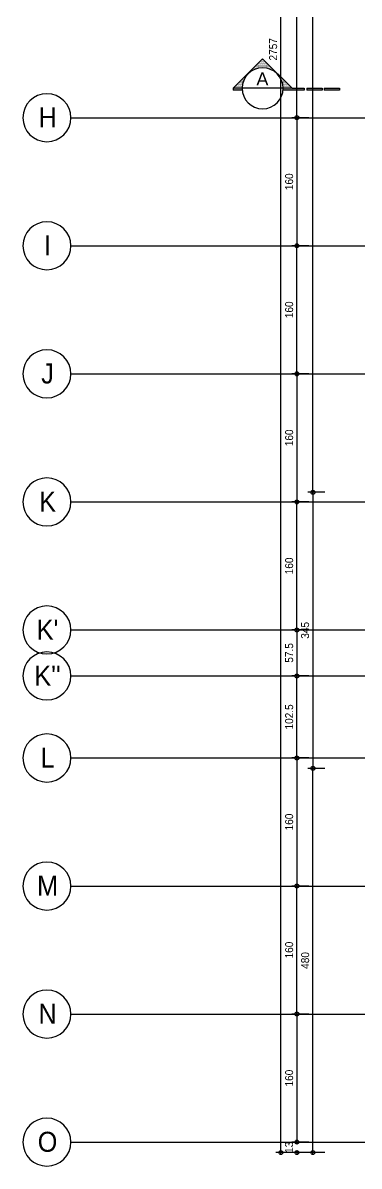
# Model space of a CAD drawing. Extents: x 460786 to 545292, y 30998 to 41694.
# Drawn here: x 462117 to 462537, y 38058 to 39486 of the extents above; entities that cross this region are included whole.
import ezdxf
from ezdxf.enums import TextEntityAlignment as Align

# ---------------------------------------------------------------- set-up
doc = ezdxf.new("R2010")
doc.units = 0
doc.header["$LTSCALE"] = 50
doc.header["$MEASUREMENT"] = 0
doc.header["$PDMODE"] = 35
doc.linetypes.add('DASHDOT', pattern=[5.5, 5, -0.25, 0, -0.25])
doc.layers.get('0').update_dxf_attribs({"linetype": 'CONTINUOUS'})
doc.layers.get('Defpoints').update_dxf_attribs({"linetype": 'CONTINUOUS'})
for name, color, linetype in [('A-Aks Balonu', 2, 'CONTINUOUS'), ('A-Aks Yatay', 12, 'DASHDOT'), ('A-Kesit Yazi', 4, 'CONTINUOUS'), ('A-Olcu DIS Dikey', 8, 'CONTINUOUS')]:
    doc.layers.add(name, color=color, linetype=linetype)
doc.styles.get("Standard").update_dxf_attribs({"font": 'arial.ttf', "width": 0.9})
doc.styles.add('STANDARD1', font='arial.ttf')
doc.dimstyles.new('EXIT', dxfattribs={"dimscale": 50, "dimtxt": 0.23, "dimasz": 0.03, "dimexe": 0.125, "dimexo": 0.5, "dimgap": 0.09, "dimtad": 1, "dimzin": 1, "dimdsep": 46, "dimtxsty": 'Standard', "dimblk": 'TICK', "dimcen": 0.2, "dimadec": 0, "dimazin": 0, "dimtfac": 1, "dimtix": 1, "dimtofl": 0, "dimtmove": 2, "dimatfit": 3, "dimldrblk": 'TICK', "dimfxl": 1, "dimtolj": 1, "dimtzin": 1, "dimarcsym": 0})

# ---------------------------------------------------------------- blocks, each defined once
blk = doc.blocks.new('aks')
blk.add_circle((-0.8, 38.6), 60)
at = {"width": 0.9}
blk.add_attdef('AKSNO', text='', height=50, dxfattribs=at).set_placement((-0.8, 38.6), align=Align.MIDDLE_CENTER)
blk = doc.blocks.new('*X5')
at = {"color": 0}
for p, q in [((116.45625, 395.0875), (116.45625, 395.0875)), ((116.4625, 395.1), (116.4625, 395.1)), ((116.46875, 395.0875), (116.46875, 395.0875)), ((116.475, 395.1), (116.475, 395.1)), ((116.48125, 395.1125), (116.48125, 395.1125)), ((116.48125, 395.0875), (116.48125, 395.0875)), ((116.4875, 395.125), (116.4875, 395.125)), ((116.4875, 395.1), (116.4875, 395.1)), ((116.49375, 395.1125), (116.49375, 395.1125)), ((116.49375, 395.0875), (116.49375, 395.0875)), ((116.5, 395.125), (116.5, 395.125)), ((116.5, 395.1), (116.5, 395.1)), ((116.50625, 395.1375), (116.50625, 395.1375)), ((116.50625, 395.1125), (116.50625, 395.1125)), ((116.50625, 395.0875), (116.50625, 395.0875)), ((116.5125, 395.15), (116.5125, 395.15)), ((116.5125, 395.125), (116.5125, 395.125)), ((116.5125, 395.1), (116.5125, 395.1)), ((116.51875, 395.1375), (116.51875, 395.1375)), ((116.51875, 395.1125), (116.51875, 395.1125)), ((116.51875, 395.0875), (116.51875, 395.0875)), ((116.525, 395.15), (116.525, 395.15)), ((116.525, 395.125), (116.525, 395.125)), ((116.525, 395.1), (116.525, 395.1)), ((116.53125, 395.1625), (116.53125, 395.1625)), ((116.53125, 395.1375), (116.53125, 395.1375)), ((116.53125, 395.1125), (116.53125, 395.1125)), ((116.53125, 395.0875), (116.53125, 395.0875)), ((116.5375, 395.175), (116.5375, 395.175)), ((116.5375, 395.15), (116.5375, 395.15)), ((116.5375, 395.125), (116.5375, 395.125)), ((116.5375, 395.1), (116.5375, 395.1)), ((116.54375, 395.1625), (116.54375, 395.1625)), ((116.54375, 395.1375), (116.54375, 395.1375)), ((116.54375, 395.1125), (116.54375, 395.1125)), ((116.54375, 395.0875), (116.54375, 395.0875)), ((116.55, 395.15), (116.55, 395.15)), ((116.55, 395.125), (116.55, 395.125)), ((116.55, 395.1), (116.55, 395.1)), ((116.55625, 395.1625), (116.55625, 395.1625)), ((116.55625, 395.1375), (116.55625, 395.1375)), ((116.55625, 395.1125), (116.55625, 395.1125)), ((116.55625, 395.0875), (116.55625, 395.0875)), ((116.5625, 395.15), (116.5625, 395.15)), ((116.5625, 395.125), (116.5625, 395.125)), ((116.5625, 395.1), (116.5625, 395.1)), ((116.56875, 395.1375), (116.56875, 395.1375)), ((116.56875, 395.1125), (116.56875, 395.1125)), ((116.56875, 395.0875), (116.56875, 395.0875)), ((116.575, 395.125), (116.575, 395.125)), ((116.575, 395.1), (116.575, 395.1)), ((116.58125, 395.1375), (116.58125, 395.1375)), ((116.58125, 395.1125), (116.58125, 395.1125)), ((116.58125, 395.0875), (116.58125, 395.0875)), ((116.5875, 395.125), (116.5875, 395.125)), ((116.5875, 395.1), (116.5875, 395.1)), ((116.59375, 395.1125), (116.59375, 395.1125)), ((116.59375, 395.0875), (116.59375, 395.0875)), ((116.6, 395.1), (116.6, 395.1)), ((116.60625, 395.1125), (116.60625, 395.1125)), ((116.60625, 395.0875), (116.60625, 395.0875)), ((116.6125, 395.1), (116.6125, 395.1)), ((116.61875, 395.0875), (116.61875, 395.0875)), ((116.63125, 395.0875), (116.63125, 395.0875)), ((116.23125, 394.8625), (116.23125, 394.8625)), ((116.2375, 394.875), (116.2375, 394.875)), ((116.25625, 394.8875), (116.25625, 394.8875)), ((116.2625, 394.9), (116.2625, 394.9)), ((116.28125, 394.9125), (116.28125, 394.9125)), ((116.2875, 394.925), (116.2875, 394.925)), ((116.30625, 394.9375), (116.30625, 394.9375)), ((116.3125, 394.95), (116.3125, 394.95)), ((116.325, 394.95), (116.325, 394.95)), ((116.33125, 394.9625), (116.33125, 394.9625)), ((116.3375, 394.975), (116.3375, 394.975)), ((116.34375, 394.9625), (116.34375, 394.9625)), ((116.35, 394.975), (116.35, 394.975)), ((116.35625, 394.9875), (116.35625, 394.9875)), ((116.35625, 394.9625), (116.35625, 394.9625)), ((116.3625, 395), (116.3625, 395)), ((116.3625, 394.975), (116.3625, 394.975)), ((116.36875, 394.9875), (116.36875, 394.9875)), ((116.375, 395), (116.375, 395)), ((116.375, 394.975), (116.375, 394.975)), ((116.38125, 395.0125), (116.38125, 395.0125)), ((116.38125, 394.9875), (116.38125, 394.9875)), ((116.3875, 395.025), (116.3875, 395.025)), ((116.3875, 395), (116.3875, 395)), ((116.39375, 395.0125), (116.39375, 395.0125)), ((116.39375, 394.9875), (116.39375, 394.9875)), ((116.4, 395.025), (116.4, 395.025)), ((116.4, 395), (116.4, 395)), ((116.40625, 395.0375), (116.40625, 395.0375)), ((116.40625, 395.0125), (116.40625, 395.0125)), ((116.40625, 394.9875), (116.40625, 394.9875)), ((116.4125, 395.05), (116.4125, 395.05)), ((116.4125, 395.025), (116.4125, 395.025)), ((116.4125, 395), (116.4125, 395)), ((116.41875, 395.0375), (116.41875, 395.0375)), ((116.41875, 395.0125), (116.41875, 395.0125)), ((116.425, 395.05), (116.425, 395.05)), ((116.425, 395.025), (116.425, 395.025)), ((116.425, 395), (116.425, 395)), ((116.43125, 395.0625), (116.43125, 395.0625)), ((116.43125, 395.0375), (116.43125, 395.0375)), ((116.43125, 395.0125), (116.43125, 395.0125)), ((116.4375, 395.075), (116.4375, 395.075)), ((116.4375, 395.05), (116.4375, 395.05)), ((116.4375, 395.025), (116.4375, 395.025)), ((116.4375, 395), (116.4375, 395)), ((116.44375, 395.0625), (116.44375, 395.0625)), ((116.44375, 395.0375), (116.44375, 395.0375)), ((116.44375, 395.0125), (116.44375, 395.0125)), ((116.45, 395.075), (116.45, 395.075)), ((116.45, 395.05), (116.45, 395.05)), ((116.45, 395.025), (116.45, 395.025)), ((116.45, 395), (116.45, 395)), ((116.45625, 395.0625), (116.45625, 395.0625)), ((116.45625, 395.0375), (116.45625, 395.0375)), ((116.45625, 395.0125), (116.45625, 395.0125)), ((116.4625, 395.075), (116.4625, 395.075)), ((116.4625, 395.05), (116.4625, 395.05)), ((116.4625, 395.025), (116.4625, 395.025)), ((116.4625, 395), (116.4625, 395)), ((116.46875, 395.0625), (116.46875, 395.0625)), ((116.46875, 395.0375), (116.46875, 395.0375)), ((116.46875, 395.0125), (116.46875, 395.0125)), ((116.475, 395.075), (116.475, 395.075)), ((116.475, 395.05), (116.475, 395.05)), ((116.475, 395.025), (116.475, 395.025)), ((116.48125, 395.0625), (116.48125, 395.0625)), ((116.48125, 395.0375), (116.48125, 395.0375)), ((116.48125, 395.0125), (116.48125, 395.0125)), ((116.4875, 395.075), (116.4875, 395.075)), ((116.4875, 395.05), (116.4875, 395.05)), ((116.4875, 395.025), (116.4875, 395.025)), ((116.49375, 395.0625), (116.49375, 395.0625)), ((116.49375, 395.0375), (116.49375, 395.0375)), ((116.49375, 395.0125), (116.49375, 395.0125)), ((116.5, 395.075), (116.5, 395.075)), ((116.5, 395.05), (116.5, 395.05)), ((116.5, 395.025), (116.5, 395.025)), ((116.50625, 395.0625), (116.50625, 395.0625)), ((116.50625, 395.0375), (116.50625, 395.0375)), ((116.50625, 395.0125), (116.50625, 395.0125)), ((116.5125, 395.075), (116.5125, 395.075)), ((116.5125, 395.05), (116.5125, 395.05)), ((116.5125, 395.025), (116.5125, 395.025)), ((116.51875, 395.0625), (116.51875, 395.0625)), ((116.51875, 395.0375), (116.51875, 395.0375)), ((116.51875, 395.0125), (116.51875, 395.0125)), ((116.525, 395.075), (116.525, 395.075)), ((116.525, 395.05), (116.525, 395.05)), ((116.525, 395.025), (116.525, 395.025)), ((116.53125, 395.0625), (116.53125, 395.0625)), ((116.53125, 395.0375), (116.53125, 395.0375)), ((116.53125, 395.0125), (116.53125, 395.0125)), ((116.5375, 395.075), (116.5375, 395.075)), ((116.5375, 395.05), (116.5375, 395.05)), ((116.5375, 395.025), (116.5375, 395.025)), ((116.54375, 395.0625), (116.54375, 395.0625)), ((116.54375, 395.0375), (116.54375, 395.0375)), ((116.54375, 395.0125), (116.54375, 395.0125)), ((116.55, 395.075), (116.55, 395.075)), ((116.55, 395.05), (116.55, 395.05)), ((116.55, 395.025), (116.55, 395.025)), ((116.55625, 395.0625), (116.55625, 395.0625)), ((116.55625, 395.0375), (116.55625, 395.0375)), ((116.55625, 395.0125), (116.55625, 395.0125)), ((116.5625, 395.075), (116.5625, 395.075)), ((116.5625, 395.05), (116.5625, 395.05)), ((116.5625, 395.025), (116.5625, 395.025)), ((116.56875, 395.0625), (116.56875, 395.0625)), ((116.56875, 395.0375), (116.56875, 395.0375)), ((116.56875, 395.0125), (116.56875, 395.0125)), ((116.575, 395.075), (116.575, 395.075)), ((116.575, 395.05), (116.575, 395.05)), ((116.575, 395.025), (116.575, 395.025)), ((116.58125, 395.0625), (116.58125, 395.0625)), ((116.58125, 395.0375), (116.58125, 395.0375)), ((116.58125, 395.0125), (116.58125, 395.0125)), ((116.5875, 395.075), (116.5875, 395.075)), ((116.5875, 395.05), (116.5875, 395.05)), ((116.5875, 395.025), (116.5875, 395.025)), ((116.59375, 395.0625), (116.59375, 395.0625)), ((116.59375, 395.0375), (116.59375, 395.0375)), ((116.59375, 395.0125), (116.59375, 395.0125)), ((116.6, 395.075), (116.6, 395.075)), ((116.6, 395.05), (116.6, 395.05)), ((116.6, 395.025), (116.6, 395.025)), ((116.60625, 395.0625), (116.60625, 395.0625)), ((116.60625, 395.0375), (116.60625, 395.0375)), ((116.60625, 395.0125), (116.60625, 395.0125)), ((116.6125, 395.075), (116.6125, 395.075)), ((116.6125, 395.05), (116.6125, 395.05)), ((116.6125, 395.025), (116.6125, 395.025)), ((116.61875, 395.0625), (116.61875, 395.0625)), ((116.61875, 395.0375), (116.61875, 395.0375)), ((116.61875, 395.0125), (116.61875, 395.0125)), ((116.625, 395.075), (116.625, 395.075)), ((116.625, 395.05), (116.625, 395.05)), ((116.625, 395.025), (116.625, 395.025)), ((116.625, 395), (116.625, 395)), ((116.63125, 395.0625), (116.63125, 395.0625)), ((116.63125, 395.0375), (116.63125, 395.0375)), ((116.63125, 395.0125), (116.63125, 395.0125)), ((116.6375, 395.075), (116.6375, 395.075)), ((116.6375, 395.05), (116.6375, 395.05)), ((116.6375, 395.025), (116.6375, 395.025)), ((116.6375, 395), (116.6375, 395)), ((116.64375, 395.0625), (116.64375, 395.0625)), ((116.64375, 395.0375), (116.64375, 395.0375)), ((116.64375, 395.0125), (116.64375, 395.0125)), ((116.65, 395.05), (116.65, 395.05)), ((116.65, 395.025), (116.65, 395.025)), ((116.65, 395), (116.65, 395)), ((116.65625, 395.0625), (116.65625, 395.0625)), ((116.65625, 395.0375), (116.65625, 395.0375)), ((116.65625, 395.0125), (116.65625, 395.0125)), ((116.6625, 395.05), (116.6625, 395.05)), ((116.6625, 395.025), (116.6625, 395.025)), ((116.6625, 395), (116.6625, 395)), ((116.66875, 395.0375), (116.66875, 395.0375)), ((116.66875, 395.0125), (116.66875, 395.0125)), ((116.66875, 394.9875), (116.66875, 394.9875)), ((116.675, 395.025), (116.675, 395.025)), ((116.675, 395), (116.675, 395)), ((116.68125, 395.0375), (116.68125, 395.0375)), ((116.68125, 395.0125), (116.68125, 395.0125)), ((116.68125, 394.9875), (116.68125, 394.9875)), ((116.6875, 395.025), (116.6875, 395.025)), ((116.6875, 395), (116.6875, 395)), ((116.69375, 395.0125), (116.69375, 395.0125)), ((116.69375, 394.9875), (116.69375, 394.9875)), ((116.7, 395), (116.7, 395)), ((116.70625, 395.0125), (116.70625, 395.0125)), ((116.70625, 394.9875), (116.70625, 394.9875)), ((116.7125, 395), (116.7125, 395)), ((116.7125, 394.975), (116.7125, 394.975)), ((116.71875, 394.9875), (116.71875, 394.9875)), ((116.725, 394.975), (116.725, 394.975)), ((116.73125, 394.9875), (116.73125, 394.9875)), ((116.73125, 394.9625), (116.73125, 394.9625)), ((116.7375, 394.975), (116.7375, 394.975)), ((116.74375, 394.9625), (116.74375, 394.9625)), ((116.75, 394.95), (116.75, 394.95)), ((116.75625, 394.9625), (116.75625, 394.9625)), ((116.7625, 394.95), (116.7625, 394.95)), ((116.76875, 394.9375), (116.76875, 394.9375)), ((116.78125, 394.9375), (116.78125, 394.9375)), ((116.7875, 394.925), (116.7875, 394.925)), ((116.80625, 394.9125), (116.80625, 394.9125)), ((116.83125, 394.8875), (116.83125, 394.8875)), ((116.85625, 394.8625), (116.85625, 394.8625)), ((116.00625, 394.6375), (116.00625, 394.6375)), ((116.0125, 394.65), (116.0125, 394.65)), ((116.01875, 394.6375), (116.01875, 394.6375)), ((116.025, 394.65), (116.025, 394.65)), ((116.03125, 394.6625), (116.03125, 394.6625)), ((116.03125, 394.6375), (116.03125, 394.6375)), ((116.0375, 394.675), (116.0375, 394.675)), ((116.0375, 394.65), (116.0375, 394.65)), ((116.04375, 394.6625), (116.04375, 394.6625)), ((116.04375, 394.6375), (116.04375, 394.6375)), ((116.05, 394.675), (116.05, 394.675)), ((116.05, 394.65), (116.05, 394.65)), ((116.05625, 394.6875), (116.05625, 394.6875)), ((116.05625, 394.6625), (116.05625, 394.6625)), ((116.05625, 394.6375), (116.05625, 394.6375)), ((116.0625, 394.7), (116.0625, 394.7)), ((116.0625, 394.675), (116.0625, 394.675)), ((116.0625, 394.65), (116.0625, 394.65)), ((116.06875, 394.6875), (116.06875, 394.6875)), ((116.06875, 394.6625), (116.06875, 394.6625)), ((116.06875, 394.6375), (116.06875, 394.6375)), ((116.075, 394.7), (116.075, 394.7)), ((116.075, 394.675), (116.075, 394.675)), ((116.075, 394.65), (116.075, 394.65)), ((116.08125, 394.7125), (116.08125, 394.7125)), ((116.08125, 394.6875), (116.08125, 394.6875)), ((116.08125, 394.6625), (116.08125, 394.6625)), ((116.08125, 394.6375), (116.08125, 394.6375)), ((116.0875, 394.725), (116.0875, 394.725)), ((116.0875, 394.7), (116.0875, 394.7)), ((116.0875, 394.675), (116.0875, 394.675)), ((116.0875, 394.65), (116.0875, 394.65)), ((116.09375, 394.7125), (116.09375, 394.7125)), ((116.09375, 394.6875), (116.09375, 394.6875)), ((116.09375, 394.6625), (116.09375, 394.6625)), ((116.09375, 394.6375), (116.09375, 394.6375)), ((116.1, 394.725), (116.1, 394.725)), ((116.1, 394.7), (116.1, 394.7)), ((116.1, 394.675), (116.1, 394.675)), ((116.1, 394.65), (116.1, 394.65)), ((116.10625, 394.7375), (116.10625, 394.7375)), ((116.10625, 394.7125), (116.10625, 394.7125)), ((116.10625, 394.6875), (116.10625, 394.6875)), ((116.10625, 394.6625), (116.10625, 394.6625)), ((116.10625, 394.6375), (116.10625, 394.6375)), ((116.1125, 394.75), (116.1125, 394.75)), ((116.1125, 394.725), (116.1125, 394.725)), ((116.1125, 394.7), (116.1125, 394.7)), ((116.1125, 394.675), (116.1125, 394.675)), ((116.1125, 394.65), (116.1125, 394.65)), ((116.11875, 394.7375), (116.11875, 394.7375)), ((116.11875, 394.7125), (116.11875, 394.7125)), ((116.11875, 394.6875), (116.11875, 394.6875)), ((116.11875, 394.6625), (116.11875, 394.6625)), ((116.11875, 394.6375), (116.11875, 394.6375)), ((116.125, 394.75), (116.125, 394.75)), ((116.125, 394.725), (116.125, 394.725)), ((116.125, 394.7), (116.125, 394.7)), ((116.125, 394.675), (116.125, 394.675)), ((116.125, 394.65), (116.125, 394.65)), ((116.13125, 394.7625), (116.13125, 394.7625)), ((116.13125, 394.7375), (116.13125, 394.7375)), ((116.13125, 394.7125), (116.13125, 394.7125)), ((116.13125, 394.6875), (116.13125, 394.6875)), ((116.13125, 394.6625), (116.13125, 394.6625)), ((116.13125, 394.6375), (116.13125, 394.6375)), ((116.1375, 394.775), (116.1375, 394.775)), ((116.1375, 394.75), (116.1375, 394.75)), ((116.1375, 394.725), (116.1375, 394.725)), ((116.1375, 394.7), (116.1375, 394.7)), ((116.1375, 394.675), (116.1375, 394.675)), ((116.1375, 394.65), (116.1375, 394.65)), ((116.14375, 394.7625), (116.14375, 394.7625)), ((116.14375, 394.7375), (116.14375, 394.7375)), ((116.14375, 394.7125), (116.14375, 394.7125)), ((116.14375, 394.6875), (116.14375, 394.6875)), ((116.14375, 394.6625), (116.14375, 394.6625)), ((116.15, 394.775), (116.15, 394.775)), ((116.15, 394.75), (116.15, 394.75)), ((116.15, 394.725), (116.15, 394.725)), ((116.15, 394.7), (116.15, 394.7)), ((116.15625, 394.7875), (116.15625, 394.7875)), ((116.15625, 394.7625), (116.15625, 394.7625)), ((116.15625, 394.7375), (116.15625, 394.7375)), ((116.1625, 394.8), (116.1625, 394.8)), ((116.1625, 394.775), (116.1625, 394.775)), ((116.1625, 394.75), (116.1625, 394.75)), ((116.16875, 394.7875), (116.16875, 394.7875)), ((116.16875, 394.7625), (116.16875, 394.7625)), ((116.175, 394.8), (116.175, 394.8)), ((116.175, 394.775), (116.175, 394.775)), ((116.18125, 394.8125), (116.18125, 394.8125)), ((116.18125, 394.7875), (116.18125, 394.7875)), ((116.1875, 394.825), (116.1875, 394.825)), ((116.1875, 394.8), (116.1875, 394.8)), ((116.19375, 394.8125), (116.19375, 394.8125)), ((116.2, 394.825), (116.2, 394.825)), ((116.20625, 394.8375), (116.20625, 394.8375)), ((116.2125, 394.85), (116.2125, 394.85)), ((116.8625, 394.85), (116.8625, 394.85)), ((116.88125, 394.8375), (116.88125, 394.8375)), ((116.8875, 394.825), (116.8875, 394.825)), ((116.89375, 394.8125), (116.89375, 394.8125)), ((116.9, 394.8), (116.9, 394.8)), ((116.90625, 394.8125), (116.90625, 394.8125)), ((116.90625, 394.7875), (116.90625, 394.7875)), ((116.9125, 394.8), (116.9125, 394.8)), ((116.9125, 394.775), (116.9125, 394.775)), ((116.91875, 394.7875), (116.91875, 394.7875)), ((116.91875, 394.7625), (116.91875, 394.7625)), ((116.925, 394.775), (116.925, 394.775)), ((116.925, 394.75), (116.925, 394.75)), ((116.925, 394.725), (116.925, 394.725)), ((116.93125, 394.7875), (116.93125, 394.7875)), ((116.93125, 394.7625), (116.93125, 394.7625)), ((116.93125, 394.7375), (116.93125, 394.7375)), ((116.93125, 394.7125), (116.93125, 394.7125)), ((116.9375, 394.775), (116.9375, 394.775)), ((116.9375, 394.75), (116.9375, 394.75)), ((116.9375, 394.725), (116.9375, 394.725)), ((116.9375, 394.7), (116.9375, 394.7)), ((116.9375, 394.675), (116.9375, 394.675)), ((116.94375, 394.7625), (116.94375, 394.7625)), ((116.94375, 394.7375), (116.94375, 394.7375)), ((116.94375, 394.7125), (116.94375, 394.7125)), ((116.94375, 394.6875), (116.94375, 394.6875)), ((116.94375, 394.6625), (116.94375, 394.6625)), ((116.94375, 394.6375), (116.94375, 394.6375)), ((116.95, 394.75), (116.95, 394.75)), ((116.95, 394.725), (116.95, 394.725)), ((116.95, 394.7), (116.95, 394.7)), ((116.95, 394.675), (116.95, 394.675)), ((116.95, 394.65), (116.95, 394.65)), ((116.95625, 394.7625), (116.95625, 394.7625)), ((116.95625, 394.7375), (116.95625, 394.7375)), ((116.95625, 394.7125), (116.95625, 394.7125)), ((116.95625, 394.6875), (116.95625, 394.6875)), ((116.95625, 394.6625), (116.95625, 394.6625)), ((116.95625, 394.6375), (116.95625, 394.6375)), ((116.9625, 394.75), (116.9625, 394.75)), ((116.9625, 394.725), (116.9625, 394.725)), ((116.9625, 394.7), (116.9625, 394.7)), ((116.9625, 394.675), (116.9625, 394.675)), ((116.9625, 394.65), (116.9625, 394.65)), ((116.96875, 394.7375), (116.96875, 394.7375)), ((116.96875, 394.7125), (116.96875, 394.7125)), ((116.96875, 394.6875), (116.96875, 394.6875)), ((116.96875, 394.6625), (116.96875, 394.6625)), ((116.96875, 394.6375), (116.96875, 394.6375)), ((116.975, 394.725), (116.975, 394.725)), ((116.975, 394.7), (116.975, 394.7)), ((116.975, 394.675), (116.975, 394.675)), ((116.975, 394.65), (116.975, 394.65)), ((116.98125, 394.7375), (116.98125, 394.7375)), ((116.98125, 394.7125), (116.98125, 394.7125)), ((116.98125, 394.6875), (116.98125, 394.6875)), ((116.98125, 394.6625), (116.98125, 394.6625)), ((116.98125, 394.6375), (116.98125, 394.6375)), ((116.9875, 394.725), (116.9875, 394.725)), ((116.9875, 394.7), (116.9875, 394.7)), ((116.9875, 394.675), (116.9875, 394.675)), ((116.9875, 394.65), (116.9875, 394.65)), ((116.99375, 394.7125), (116.99375, 394.7125)), ((116.99375, 394.6875), (116.99375, 394.6875)), ((116.99375, 394.6625), (116.99375, 394.6625)), ((116.99375, 394.6375), (116.99375, 394.6375)), ((117, 394.7), (117, 394.7)), ((117, 394.675), (117, 394.675)), ((117, 394.65), (117, 394.65)), ((117.00625, 394.7125), (117.00625, 394.7125)), ((117.00625, 394.6875), (117.00625, 394.6875)), ((117.00625, 394.6625), (117.00625, 394.6625)), ((117.00625, 394.6375), (117.00625, 394.6375)), ((117.0125, 394.7), (117.0125, 394.7)), ((117.0125, 394.675), (117.0125, 394.675)), ((117.0125, 394.65), (117.0125, 394.65)), ((117.01875, 394.6875), (117.01875, 394.6875)), ((117.01875, 394.6625), (117.01875, 394.6625)), ((117.01875, 394.6375), (117.01875, 394.6375)), ((117.025, 394.675), (117.025, 394.675)), ((117.025, 394.65), (117.025, 394.65)), ((117.03125, 394.6875), (117.03125, 394.6875)), ((117.03125, 394.6625), (117.03125, 394.6625)), ((117.03125, 394.6375), (117.03125, 394.6375)), ((117.0375, 394.675), (117.0375, 394.675)), ((117.0375, 394.65), (117.0375, 394.65)), ((117.04375, 394.6625), (117.04375, 394.6625)), ((117.04375, 394.6375), (117.04375, 394.6375)), ((117.05, 394.65), (117.05, 394.65)), ((117.05625, 394.6625), (117.05625, 394.6625)), ((117.05625, 394.6375), (117.05625, 394.6375)), ((117.0625, 394.65), (117.0625, 394.65)), ((117.06875, 394.6375), (117.06875, 394.6375)), ((117.08125, 394.6375), (117.08125, 394.6375)), ((115.98125, 394.6125), (115.98125, 394.6125)), ((115.9875, 394.625), (115.9875, 394.625)), ((115.99375, 394.6125), (115.99375, 394.6125)), ((116, 394.625), (116, 394.625)), ((116.00625, 394.6125), (116.00625, 394.6125)), ((116.0125, 394.625), (116.0125, 394.625)), ((116.01875, 394.6125), (116.01875, 394.6125)), ((116.025, 394.625), (116.025, 394.625)), ((116.03125, 394.6125), (116.03125, 394.6125)), ((116.0375, 394.625), (116.0375, 394.625)), ((116.04375, 394.6125), (116.04375, 394.6125)), ((116.05, 394.625), (116.05, 394.625)), ((116.05625, 394.6125), (116.05625, 394.6125)), ((116.0625, 394.625), (116.0625, 394.625)), ((116.06875, 394.6125), (116.06875, 394.6125)), ((116.075, 394.625), (116.075, 394.625)), ((116.08125, 394.6125), (116.08125, 394.6125)), ((116.0875, 394.625), (116.0875, 394.625)), ((116.09375, 394.6125), (116.09375, 394.6125)), ((116.1, 394.625), (116.1, 394.625)), ((116.10625, 394.6125), (116.10625, 394.6125)), ((116.1125, 394.625), (116.1125, 394.625)), ((116.11875, 394.6125), (116.11875, 394.6125)), ((116.125, 394.625), (116.125, 394.625)), ((116.13125, 394.6125), (116.13125, 394.6125)), ((116.1375, 394.625), (116.1375, 394.625)), ((116.94375, 394.6125), (116.94375, 394.6125)), ((116.95, 394.625), (116.95, 394.625)), ((116.95625, 394.6125), (116.95625, 394.6125)), ((116.9625, 394.625), (116.9625, 394.625)), ((116.96875, 394.6125), (116.96875, 394.6125)), ((116.975, 394.625), (116.975, 394.625)), ((116.98125, 394.6125), (116.98125, 394.6125)), ((116.9875, 394.625), (116.9875, 394.625)), ((116.99375, 394.6125), (116.99375, 394.6125)), ((117, 394.625), (117, 394.625)), ((117.00625, 394.6125), (117.00625, 394.6125)), ((117.0125, 394.625), (117.0125, 394.625)), ((117.01875, 394.6125), (117.01875, 394.6125)), ((117.025, 394.625), (117.025, 394.625)), ((117.03125, 394.6125), (117.03125, 394.6125)), ((117.0375, 394.625), (117.0375, 394.625)), ((117.04375, 394.6125), (117.04375, 394.6125)), ((117.05, 394.625), (117.05, 394.625)), ((117.05625, 394.6125), (117.05625, 394.6125)), ((117.0625, 394.625), (117.0625, 394.625)), ((117.06875, 394.6125), (117.06875, 394.6125)), ((117.075, 394.625), (117.075, 394.625)), ((117.08125, 394.6125), (117.08125, 394.6125)), ((117.0875, 394.625), (117.0875, 394.625)), ((117.09375, 394.6125), (117.09375, 394.6125)), ((117.10625, 394.6125), (117.10625, 394.6125))]:
    blk.add_line(p, q, dxfattribs=at)
blk = doc.blocks.new('kesit-p2')
h = blk.add_hatch()
h.set_pattern_fill('DOTS', scale=0.2, angle=90)
h.set_pattern_definition([(90, (294857.23727, 191937.31927), (-0.3175, 0.15875), [0, -0.3175])])
h.paths.add_polyline_path([(107.5, 62.4), (107.5, 51.2, -0.023249), (109.9, 51.1), (109.9, 62.4)])
h.paths.add_polyline_path([(107.5, 0), (107.5, -11.2), (107.5, -26.5), (109.9, -26.5), (109.9, 0.1, -0.023249)])
h.paths.add_polyline_path([(107.5, -29.5), (107.5, -48.6), (109.9, -48.6), (109.9, -29.5)])
h.paths.add_polyline_path([(107.5, -51.5), (107.5, -70.6), (109.9, -70.6), (109.9, -51.5)])
at = {"color": 0}
for p, q in [((107.5, 62.4), (70.7, 25.6)), ((107.5, -11.2), (107.5, 62.4)), ((109.9, 51.1), (109.9, 62.4)), ((107.5, -11.2), (70.7, 25.6)), ((109.9, -26.5), (109.9, 0.1)), ((109.9, -48.6), (109.9, -29.5)), ((109.9, -70.6), (109.9, -51.5))]:
    blk.add_line(p, q, dxfattribs=at)
for p, q in [((107.5, 62.4), (109.9, 62.4)), ((107.5, -11.2), (107.5, -26.5)), ((107.5, -26.5), (109.9, -26.5)), ((107.5, -29.5), (107.5, -48.6)), ((107.5, -29.5), (109.9, -29.5)), ((107.5, -48.6), (109.9, -48.6)), ((107.5, -51.5), (107.5, -70.6)), ((107.5, -51.5), (109.9, -51.5)), ((107.5, -70.6), (109.9, -70.6))]:
    blk.add_line(p, q)
blk.add_circle((107.5, 25.6), 25.6, dxfattribs=at)
at = {"color": 7, "xscale": 64, "yscale": 64, "zscale": 64, "rotation": 90}
blk.add_blockref('*X5', (25362.4, -7433.1), dxfattribs=at)
at = {"style": 'STANDARD1'}
blk.add_attdef('TEXT', text='', height=16, dxfattribs=at).set_placement((95.7, 25.8), align=Align.MIDDLE_CENTER)
at = {"style": 'STANDARD1', "width": 0.6}
blk.add_attdef('TEXT', text='', height=12, dxfattribs=at).set_placement((119.9, 26.6), align=Align.MIDDLE_CENTER)
blk = doc.blocks.new('TICK', base_point=(53.7, 38.06))
blk.add_line((55.37, 38.06), (52.04, 38.06))
blk.add_circle((53.7, 38.06), 1.67)
blk = doc.blocks.new('*D58')
at = {"layer": 'A-Olcu DIS Dikey', "color": 0, "lineweight": -2, "transparency": 16777216}
for p, q in [((462494.6, 40154.5), (462473.3, 40154.5)), ((462479.6, 38901), (462479.6, 40153)), ((462494.6, 38899.5), (462473.3, 38899.5))]:
    blk.add_line(p, q, dxfattribs=at)
at = {"layer": 'Defpoints', "color": 0, "transparency": 16777216}
for p in [(462479.6, 40154.5), (462519.6, 40154.5), (462519.6, 38899.5)]:
    blk.add_point(p, dxfattribs=at)
at = {"layer": 'A-Olcu DIS Dikey', "color": 0, "lineweight": -2, "transparency": 16777216, "xscale": 1.5, "yscale": 1.5, "zscale": 1.5}
for p, rotation in [((462479.6, 40154.5), 90), ((462479.6, 38899.5), 270)]:
    blk.add_blockref('TICK', p, dxfattribs=dict(at, rotation=rotation))
at = {"layer": 'A-Olcu DIS Dikey', "color": 0, "transparency": 16777216, "insert": (462470, 39527), "char_height": 10, "attachment_point": 5, "rotation": 90}
blk.add_mtext('\\A1;1255', dxfattribs=at)
blk = doc.blocks.new('*D59')
at = {"layer": 'A-Olcu DIS Dikey', "color": 0, "lineweight": -2, "transparency": 16777216}
for p, q in [((462494.6, 38899.5), (462473.3, 38899.5)), ((462479.6, 38898), (462479.6, 38556)), ((462494.6, 38554.5), (462473.3, 38554.5))]:
    blk.add_line(p, q, dxfattribs=at)
at = {"layer": 'Defpoints', "color": 0, "transparency": 16777216}
for p in [(462519.6, 38899.5), (462479.6, 38554.5), (462519.6, 38554.5)]:
    blk.add_point(p, dxfattribs=at)
at = {"layer": 'A-Olcu DIS Dikey', "color": 0, "lineweight": -2, "transparency": 16777216, "xscale": 1.5, "yscale": 1.5, "zscale": 1.5}
for p, rotation in [((462479.6, 38899.5), 90), ((462479.6, 38554.5), 270)]:
    blk.add_blockref('TICK', p, dxfattribs=dict(at, rotation=rotation))
at = {"layer": 'A-Olcu DIS Dikey', "color": 0, "transparency": 16777216, "insert": (462469.9, 38727), "char_height": 10, "attachment_point": 5, "rotation": 90}
blk.add_mtext('\\A1;345', dxfattribs=at)
blk = doc.blocks.new('*D60')
at = {"layer": 'A-Olcu DIS Dikey', "color": 0, "lineweight": -2, "transparency": 16777216}
for p, q in [((462494.6, 38554.5), (462473.3, 38554.5)), ((462479.6, 38076), (462479.6, 38553)), ((462494.6, 38074.5), (462473.3, 38074.5))]:
    blk.add_line(p, q, dxfattribs=at)
at = {"layer": 'Defpoints', "color": 0, "transparency": 16777216}
for p in [(462479.6, 38554.5), (462519.6, 38554.5), (462519.6, 38074.5)]:
    blk.add_point(p, dxfattribs=at)
at = {"layer": 'A-Olcu DIS Dikey', "color": 0, "lineweight": -2, "transparency": 16777216, "xscale": 1.5, "yscale": 1.5, "zscale": 1.5}
for p, rotation in [((462479.6, 38554.5), 90), ((462479.6, 38074.5), 270)]:
    blk.add_blockref('TICK', p, dxfattribs=dict(at, rotation=rotation))
at = {"layer": 'A-Olcu DIS Dikey', "color": 0, "transparency": 16777216, "insert": (462470, 38314.5), "char_height": 10, "attachment_point": 5, "rotation": 90}
blk.add_mtext('\\A1;480', dxfattribs=at)
blk = doc.blocks.new('*D61')
at = {"layer": 'A-Olcu DIS Dikey', "color": 0, "lineweight": -2, "transparency": 16777216}
for p, q in [((462474.6, 38087.5), (462453.3, 38087.5)), ((462459.6, 38089), (462459.6, 38090.5)), ((462474.6, 38074.5), (462453.3, 38074.5)), ((462459.6, 38073), (462459.6, 38071.5))]:
    blk.add_line(p, q, dxfattribs=at)
at = {"layer": 'Defpoints', "color": 0, "transparency": 16777216}
for p in [(462459.6, 38087.5), (462499.6, 38087.5), (462499.6, 38074.5)]:
    blk.add_point(p, dxfattribs=at)
at = {"layer": 'A-Olcu DIS Dikey', "color": 0, "lineweight": -2, "transparency": 16777216, "xscale": 1.5, "yscale": 1.5, "zscale": 1.5}
for p, rotation in [((462459.6, 38087.5), 270), ((462459.6, 38074.5), 90)]:
    blk.add_blockref('TICK', p, dxfattribs=dict(at, rotation=rotation))
at = {"layer": 'A-Olcu DIS Dikey', "color": 0, "transparency": 16777216, "insert": (462449.9, 38081), "char_height": 10, "attachment_point": 5, "rotation": 90}
blk.add_mtext('\\A1;13', dxfattribs=at)
blk = doc.blocks.new('*D62')
at = {"layer": 'A-Olcu DIS Dikey', "color": 0, "lineweight": -2, "transparency": 16777216}
for p, q in [((462474.6, 38247.5), (462453.3, 38247.5)), ((462459.6, 38246), (462459.6, 38089)), ((462474.6, 38087.5), (462453.3, 38087.5))]:
    blk.add_line(p, q, dxfattribs=at)
at = {"layer": 'Defpoints', "color": 0, "transparency": 16777216}
for p in [(462499.6, 38247.5), (462459.6, 38087.5), (462499.6, 38087.5)]:
    blk.add_point(p, dxfattribs=at)
at = {"layer": 'A-Olcu DIS Dikey', "color": 0, "lineweight": -2, "transparency": 16777216, "xscale": 1.5, "yscale": 1.5, "zscale": 1.5}
for p, rotation in [((462459.6, 38247.5), 90), ((462459.6, 38087.5), 270)]:
    blk.add_blockref('TICK', p, dxfattribs=dict(at, rotation=rotation))
at = {"layer": 'A-Olcu DIS Dikey', "color": 0, "transparency": 16777216, "insert": (462450, 38167.5), "char_height": 10, "attachment_point": 5, "rotation": 90}
blk.add_mtext('\\A1;160', dxfattribs=at)
blk = doc.blocks.new('*D63')
at = {"layer": 'A-Olcu DIS Dikey', "color": 0, "lineweight": -2, "transparency": 16777216}
for p, q in [((462474.6, 38407.5), (462453.3, 38407.5)), ((462459.6, 38249), (462459.6, 38406)), ((462474.6, 38247.5), (462453.3, 38247.5))]:
    blk.add_line(p, q, dxfattribs=at)
at = {"layer": 'Defpoints', "color": 0, "transparency": 16777216}
for p in [(462459.6, 38407.5), (462499.6, 38407.5), (462499.6, 38247.5)]:
    blk.add_point(p, dxfattribs=at)
at = {"layer": 'A-Olcu DIS Dikey', "color": 0, "lineweight": -2, "transparency": 16777216, "xscale": 1.5, "yscale": 1.5, "zscale": 1.5}
for p, rotation in [((462459.6, 38407.5), 90), ((462459.6, 38247.5), 270)]:
    blk.add_blockref('TICK', p, dxfattribs=dict(at, rotation=rotation))
at = {"layer": 'A-Olcu DIS Dikey', "color": 0, "transparency": 16777216, "insert": (462450, 38327.5), "char_height": 10, "attachment_point": 5, "rotation": 90}
blk.add_mtext('\\A1;160', dxfattribs=at)
blk = doc.blocks.new('*D64')
at = {"layer": 'A-Olcu DIS Dikey', "color": 0, "lineweight": -2, "transparency": 16777216}
for p, q in [((462474.6, 38567.5), (462453.3, 38567.5)), ((462459.6, 38566), (462459.6, 38409)), ((462474.6, 38407.5), (462453.3, 38407.5))]:
    blk.add_line(p, q, dxfattribs=at)
at = {"layer": 'Defpoints', "color": 0, "transparency": 16777216}
for p in [(462499.6, 38567.5), (462459.6, 38407.5), (462499.6, 38407.5)]:
    blk.add_point(p, dxfattribs=at)
at = {"layer": 'A-Olcu DIS Dikey', "color": 0, "lineweight": -2, "transparency": 16777216, "xscale": 1.5, "yscale": 1.5, "zscale": 1.5}
for p, rotation in [((462459.6, 38567.5), 90), ((462459.6, 38407.5), 270)]:
    blk.add_blockref('TICK', p, dxfattribs=dict(at, rotation=rotation))
at = {"layer": 'A-Olcu DIS Dikey', "color": 0, "transparency": 16777216, "insert": (462450, 38487.5), "char_height": 10, "attachment_point": 5, "rotation": 90}
blk.add_mtext('\\A1;160', dxfattribs=at)
blk = doc.blocks.new('*D65')
at = {"layer": 'A-Olcu DIS Dikey', "color": 0, "lineweight": -2, "transparency": 16777216}
for p, q in [((462474.6, 38670), (462453.3, 38670)), ((462459.6, 38569), (462459.6, 38668.5)), ((462474.6, 38567.5), (462453.3, 38567.5))]:
    blk.add_line(p, q, dxfattribs=at)
at = {"layer": 'Defpoints', "color": 0, "transparency": 16777216}
for p in [(462459.6, 38670), (462499.6, 38670), (462499.6, 38567.5)]:
    blk.add_point(p, dxfattribs=at)
at = {"layer": 'A-Olcu DIS Dikey', "color": 0, "lineweight": -2, "transparency": 16777216, "xscale": 1.5, "yscale": 1.5, "zscale": 1.5}
for p, rotation in [((462459.6, 38670), 90), ((462459.6, 38567.5), 270)]:
    blk.add_blockref('TICK', p, dxfattribs=dict(at, rotation=rotation))
at = {"layer": 'A-Olcu DIS Dikey', "color": 0, "transparency": 16777216, "insert": (462450, 38618.8), "char_height": 10, "attachment_point": 5, "rotation": 90}
blk.add_mtext('\\A1;102.5', dxfattribs=at)
blk = doc.blocks.new('*D66')
at = {"layer": 'A-Olcu DIS Dikey', "color": 0, "lineweight": -2, "transparency": 16777216}
for p, q in [((462474.6, 38727.5), (462453.3, 38727.5)), ((462459.6, 38726), (462459.6, 38671.5)), ((462474.6, 38670), (462453.3, 38670))]:
    blk.add_line(p, q, dxfattribs=at)
at = {"layer": 'Defpoints', "color": 0, "transparency": 16777216}
for p in [(462499.6, 38727.5), (462459.6, 38670), (462499.6, 38670)]:
    blk.add_point(p, dxfattribs=at)
at = {"layer": 'A-Olcu DIS Dikey', "color": 0, "lineweight": -2, "transparency": 16777216, "xscale": 1.5, "yscale": 1.5, "zscale": 1.5}
for p, rotation in [((462459.6, 38727.5), 90), ((462459.6, 38670), 270)]:
    blk.add_blockref('TICK', p, dxfattribs=dict(at, rotation=rotation))
at = {"layer": 'A-Olcu DIS Dikey', "color": 0, "transparency": 16777216, "insert": (462450, 38698.8), "char_height": 10, "attachment_point": 5, "rotation": 90}
blk.add_mtext('\\A1;57.5', dxfattribs=at)
blk = doc.blocks.new('*D67')
at = {"layer": 'A-Olcu DIS Dikey', "color": 0, "lineweight": -2, "transparency": 16777216}
for p, q in [((462474.6, 38887.5), (462453.3, 38887.5)), ((462459.6, 38729), (462459.6, 38886)), ((462474.6, 38727.5), (462453.3, 38727.5))]:
    blk.add_line(p, q, dxfattribs=at)
at = {"layer": 'Defpoints', "color": 0, "transparency": 16777216}
for p in [(462459.6, 38887.5), (462499.6, 38887.5), (462499.6, 38727.5)]:
    blk.add_point(p, dxfattribs=at)
at = {"layer": 'A-Olcu DIS Dikey', "color": 0, "lineweight": -2, "transparency": 16777216, "xscale": 1.5, "yscale": 1.5, "zscale": 1.5}
for p, rotation in [((462459.6, 38887.5), 90), ((462459.6, 38727.5), 270)]:
    blk.add_blockref('TICK', p, dxfattribs=dict(at, rotation=rotation))
at = {"layer": 'A-Olcu DIS Dikey', "color": 0, "transparency": 16777216, "insert": (462450, 38807.5), "char_height": 10, "attachment_point": 5, "rotation": 90}
blk.add_mtext('\\A1;160', dxfattribs=at)
blk = doc.blocks.new('*D68')
at = {"layer": 'A-Olcu DIS Dikey', "color": 0, "lineweight": -2, "transparency": 16777216}
for p, q in [((462474.6, 39047.5), (462453.3, 39047.5)), ((462459.6, 39046), (462459.6, 38889)), ((462474.6, 38887.5), (462453.3, 38887.5))]:
    blk.add_line(p, q, dxfattribs=at)
at = {"layer": 'Defpoints', "color": 0, "transparency": 16777216}
for p in [(462499.6, 39047.5), (462459.6, 38887.5), (462499.6, 38887.5)]:
    blk.add_point(p, dxfattribs=at)
at = {"layer": 'A-Olcu DIS Dikey', "color": 0, "lineweight": -2, "transparency": 16777216, "xscale": 1.5, "yscale": 1.5, "zscale": 1.5}
for p, rotation in [((462459.6, 39047.5), 90), ((462459.6, 38887.5), 270)]:
    blk.add_blockref('TICK', p, dxfattribs=dict(at, rotation=rotation))
at = {"layer": 'A-Olcu DIS Dikey', "color": 0, "transparency": 16777216, "insert": (462450, 38967.5), "char_height": 10, "attachment_point": 5, "rotation": 90}
blk.add_mtext('\\A1;160', dxfattribs=at)
blk = doc.blocks.new('*D69')
at = {"layer": 'A-Olcu DIS Dikey', "color": 0, "lineweight": -2, "transparency": 16777216}
for p, q in [((462474.6, 39207.5), (462453.3, 39207.5)), ((462459.6, 39049), (462459.6, 39206)), ((462474.6, 39047.5), (462453.3, 39047.5))]:
    blk.add_line(p, q, dxfattribs=at)
at = {"layer": 'Defpoints', "color": 0, "transparency": 16777216}
for p in [(462459.6, 39207.5), (462499.6, 39207.5), (462499.6, 39047.5)]:
    blk.add_point(p, dxfattribs=at)
at = {"layer": 'A-Olcu DIS Dikey', "color": 0, "lineweight": -2, "transparency": 16777216, "xscale": 1.5, "yscale": 1.5, "zscale": 1.5}
for p, rotation in [((462459.6, 39207.5), 90), ((462459.6, 39047.5), 270)]:
    blk.add_blockref('TICK', p, dxfattribs=dict(at, rotation=rotation))
at = {"layer": 'A-Olcu DIS Dikey', "color": 0, "transparency": 16777216, "insert": (462450, 39127.5), "char_height": 10, "attachment_point": 5, "rotation": 90}
blk.add_mtext('\\A1;160', dxfattribs=at)
blk = doc.blocks.new('*D70')
at = {"layer": 'A-Olcu DIS Dikey', "color": 0, "lineweight": -2, "transparency": 16777216}
for p, q in [((462474.6, 39367.5), (462453.3, 39367.5)), ((462459.6, 39366), (462459.6, 39209)), ((462474.6, 39207.5), (462453.3, 39207.5))]:
    blk.add_line(p, q, dxfattribs=at)
at = {"layer": 'Defpoints', "color": 0, "transparency": 16777216}
for p in [(462499.6, 39367.5), (462459.6, 39207.5), (462499.6, 39207.5)]:
    blk.add_point(p, dxfattribs=at)
at = {"layer": 'A-Olcu DIS Dikey', "color": 0, "lineweight": -2, "transparency": 16777216, "xscale": 1.5, "yscale": 1.5, "zscale": 1.5}
for p, rotation in [((462459.6, 39367.5), 90), ((462459.6, 39207.5), 270)]:
    blk.add_blockref('TICK', p, dxfattribs=dict(at, rotation=rotation))
at = {"layer": 'A-Olcu DIS Dikey', "color": 0, "transparency": 16777216, "insert": (462450, 39287.5), "char_height": 10, "attachment_point": 5, "rotation": 90}
blk.add_mtext('\\A1;160', dxfattribs=at)
blk = doc.blocks.new('*D71')
at = {"layer": 'A-Olcu DIS Dikey', "color": 0, "lineweight": -2, "transparency": 16777216}
for p, q in [((462474.6, 39687.5), (462453.3, 39687.5)), ((462459.6, 39369), (462459.6, 39686)), ((462474.6, 39367.5), (462453.3, 39367.5))]:
    blk.add_line(p, q, dxfattribs=at)
at = {"layer": 'Defpoints', "color": 0, "transparency": 16777216}
for p in [(462459.6, 39687.5), (462499.6, 39687.5), (462499.6, 39367.5)]:
    blk.add_point(p, dxfattribs=at)
at = {"layer": 'A-Olcu DIS Dikey', "color": 0, "lineweight": -2, "transparency": 16777216, "xscale": 1.5, "yscale": 1.5, "zscale": 1.5}
for p, rotation in [((462459.6, 39687.5), 90), ((462459.6, 39367.5), 270)]:
    blk.add_blockref('TICK', p, dxfattribs=dict(at, rotation=rotation))
at = {"layer": 'A-Olcu DIS Dikey', "color": 0, "transparency": 16777216, "insert": (462449.9, 39527.5), "char_height": 10, "attachment_point": 5, "rotation": 90}
blk.add_mtext('\\A1;320', dxfattribs=at)
blk = doc.blocks.new('*D77')
at = {"layer": 'A-Olcu DIS Dikey', "color": 0, "lineweight": -2, "transparency": 16777216}
for p, q in [((462454.6, 40831.5), (462433.3, 40831.5)), ((462439.6, 38076), (462439.6, 40830)), ((462454.6, 38074.5), (462433.3, 38074.5))]:
    blk.add_line(p, q, dxfattribs=at)
at = {"layer": 'Defpoints', "color": 0, "transparency": 16777216}
for p in [(462439.6, 40831.5), (462479.6, 40831.5), (462479.6, 38074.5)]:
    blk.add_point(p, dxfattribs=at)
at = {"layer": 'A-Olcu DIS Dikey', "color": 0, "lineweight": -2, "transparency": 16777216, "xscale": 1.5, "yscale": 1.5, "zscale": 1.5}
for p, rotation in [((462439.6, 40831.5), 90), ((462439.6, 38074.5), 270)]:
    blk.add_blockref('TICK', p, dxfattribs=dict(at, rotation=rotation))
at = {"layer": 'A-Olcu DIS Dikey', "color": 0, "transparency": 16777216, "insert": (462430, 39453), "char_height": 10, "attachment_point": 5, "rotation": 90}
blk.add_mtext('\\A1;2757', dxfattribs=at)

msp = doc.modelspace()

# ---------------------------------------------------------------- linework, layer by layer
at = {"layer": 'A-Aks Yatay', "ltscale": 1.5}
for p, q in [((462177.44, 39367.5), (465186.84, 39367.5)), ((462177.44, 39207.5), (465186.84, 39207.5)), ((462177.44, 39047.5), (465186.84, 39047.5)), ((462177.44, 38887.5), (465186.84, 38887.5)), ((462177.44, 38727.5), (465186.84, 38727.5)), ((462177.44, 38670), (465186.84, 38670)), ((462177.44, 38567.5), (465186.84, 38567.5)), ((462177.44, 38407.5), (465186.84, 38407.5)), ((462177.44, 38247.5), (465186.84, 38247.5)), ((462177.44, 38087.5), (465186.84, 38087.5))]:
    msp.add_line(p, q, dxfattribs=at)

# ---------------------------------------------------------------- block references
at = {"layer": 'A-Aks Balonu'}
ref = msp.add_blockref('aks', (462147.02, 39348.18), dxfattribs=dict(at, xscale=-0.5, yscale=0.5, zscale=0.5))
ref.add_attrib('AKSNO', 'H', dxfattribs={"layer": '0', "height": 25, "width": 0.9}).set_placement((462148.24, 39367.93), align=Align.MIDDLE_CENTER)
ref = msp.add_blockref('aks', (462147.02, 39188.18), dxfattribs=dict(at, xscale=-0.5, yscale=0.5, zscale=0.5))
ref.add_attrib('AKSNO', 'I', dxfattribs={"layer": '0', "height": 25, "width": 0.9}).set_placement((462148.24, 39207.93), align=Align.MIDDLE_CENTER)
ref = msp.add_blockref('aks', (462147.02, 39028.18), dxfattribs=dict(at, xscale=-0.5, yscale=0.5, zscale=0.5))
ref.add_attrib('AKSNO', 'J', dxfattribs={"layer": '0', "height": 25, "width": 0.9}).set_placement((462148.24, 39047.93), align=Align.MIDDLE_CENTER)
ref = msp.add_blockref('aks', (462147.02, 38868.18), dxfattribs=dict(at, xscale=-0.5, yscale=0.5, zscale=0.5))
ref.add_attrib('AKSNO', 'K', dxfattribs={"layer": '0', "height": 25, "width": 0.9}).set_placement((462148.24, 38887.93), align=Align.MIDDLE_CENTER)
ref = msp.add_blockref('aks', (462147.02, 38708.18), dxfattribs=dict(at, xscale=-0.5, yscale=0.5, zscale=0.5))
ref.add_attrib('AKSNO', "K'", dxfattribs={"layer": '0', "height": 25, "width": 0.9}).set_placement((462148.24, 38727.93), align=Align.MIDDLE_CENTER)
ref = msp.add_blockref('aks', (462147.02, 38650.68), dxfattribs=dict(at, xscale=-0.5, yscale=0.5, zscale=0.5))
ref.add_attrib('AKSNO', "K''", dxfattribs={"layer": '0', "height": 25, "width": 0.9}).set_placement((462148.24, 38670.43), align=Align.MIDDLE_CENTER)
ref = msp.add_blockref('aks', (462147.02, 38548.18), dxfattribs=dict(at, xscale=-0.5, yscale=0.5, zscale=0.5))
ref.add_attrib('AKSNO', 'L', dxfattribs={"layer": '0', "height": 25, "width": 0.9}).set_placement((462148.24, 38567.93), align=Align.MIDDLE_CENTER)
ref = msp.add_blockref('aks', (462147.02, 38388.18), dxfattribs=dict(at, xscale=-0.5, yscale=0.5, zscale=0.5))
ref.add_attrib('AKSNO', 'M', dxfattribs={"layer": '0', "height": 25, "width": 0.9}).set_placement((462148.24, 38407.93), align=Align.MIDDLE_CENTER)
ref = msp.add_blockref('aks', (462147.02, 38228.18), dxfattribs=dict(at, xscale=-0.5, yscale=0.5, zscale=0.5))
ref.add_attrib('AKSNO', 'N', dxfattribs={"layer": '0', "height": 25, "width": 0.9}).set_placement((462148.24, 38247.93), align=Align.MIDDLE_CENTER)
ref = msp.add_blockref('aks', (462147.02, 38068.18), dxfattribs=dict(at, xscale=-0.5, yscale=0.5, zscale=0.5))
ref.add_attrib('AKSNO', 'O', dxfattribs={"layer": '0', "height": 25, "width": 0.9}).set_placement((462148.24, 38087.93), align=Align.MIDDLE_CENTER)
at = {"layer": 'A-Kesit Yazi'}
ref = msp.add_blockref('kesit-p2', (462442.39, 39511.76), dxfattribs=dict(at, xscale=-1, rotation=90))
ref.add_attrib('TEXT', 'A', dxfattribs={"layer": '0', "height": 16, "style": 'STANDARD1'}).set_placement((462416.55, 39416.07), align=Align.MIDDLE_CENTER)

# ---------------------------------------------------------------- dimensions: what is measured, and where the dimension line sits
at = {"layer": 'A-Olcu DIS Dikey'}
for p1, p2, distance, picture, middle in [((462479.56, 38074.5), (462479.56, 40831.5), 40, '*D77', (462429.95, 39453)), ((462519.56, 38899.5), (462519.56, 40154.5), 40, '*D58', (462469.95, 39527)), ((462499.56, 39367.5), (462499.56, 39687.5), 40, '*D71', (462449.95, 39527.5)), ((462499.56, 39367.5), (462499.56, 39207.5), -40, '*D70', (462449.95, 39287.5)), ((462499.56, 39047.5), (462499.56, 39207.5), 40, '*D69', (462449.95, 39127.5)), ((462499.56, 39047.5), (462499.56, 38887.5), -40, '*D68', (462449.95, 38967.5)), ((462519.56, 38899.5), (462519.56, 38554.5), -40, '*D59', (462469.95, 38727)), ((462499.56, 38727.5), (462499.56, 38887.5), 40, '*D67', (462449.95, 38807.5)), ((462499.56, 38727.5), (462499.56, 38670), -40, '*D66', (462449.97, 38698.75)), ((462499.56, 38567.5), (462499.56, 38670), 40, '*D65', (462449.95, 38618.75)), ((462499.56, 38567.5), (462499.56, 38407.5), -40, '*D64', (462449.95, 38487.5)), ((462519.56, 38074.5), (462519.56, 38554.5), 40, '*D60', (462469.95, 38314.5)), ((462499.56, 38247.5), (462499.56, 38407.5), 40, '*D63', (462449.95, 38327.5)), ((462499.56, 38247.5), (462499.56, 38087.5), -40, '*D62', (462449.95, 38167.5)), ((462499.56, 38074.5), (462499.56, 38087.5), 40, '*D61', (462449.95, 38081))]:
    dim = msp.add_aligned_dim(p1=p1, p2=p2, distance=distance, dimstyle='EXIT', override={"dimtxt": 0.2, "dimdec": 1, "dimzin": 9, "dimtdec": 1}, dxfattribs=at)
    dim.commit()
    dim.dimension.update_dxf_attribs({"geometry": picture, "text_midpoint": middle})

doc.saveas('drawing.dxf')
